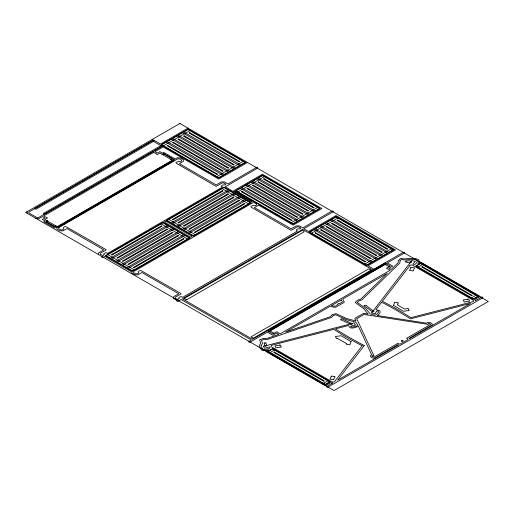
<?xml version="1.0" encoding="UTF-8"?>
<svg xmlns="http://www.w3.org/2000/svg" width="514" height="514" viewBox="0 0 514 514"><rect width="100%" height="100%" fill="white"/><g stroke="black" fill="none" stroke-linecap="round" stroke-linejoin="round"><path stroke-width="0.77" d="M98.592 254.571L98.592 252.824L103.764 249.836L66.968 228.595L63.055 230.85L60.035 230.85L56.848 229.013L56.848 227.824L55.679 227.143L54.413 227.875L43.786 221.74L45.052 221.007L42.36 219.459L44.891 217.994L42.495 216.612L38.833 218.726L35.646 218.232M405.674 261.883L405.951 261.215M405.951 261.106C414.734 259.769 412.504 264.684 405.694 262.005M264.093 342.999L265.95 342.844M265.944 342.966L266.772 345.826L265.622 346.288L265.051 346.076L264.106 343.121M187.995 128.134L160.471 144.023L152.375 139.352M163.144 146.008L190.225 130.37M216.516 176.822L243.597 161.184M247.478 162.475L218.746 179.058L163.137 146.959L154.939 151.694L157.335 153.076L159.867 151.617L162.552 153.172L163.818 152.44L174.445 158.575L173.186 159.308L173.873 159.706L177.118 157.837L180.298 157.837L183.325 159.578L183.325 161.415L179.412 163.677L216.208 184.918L221.386 181.93L224.406 181.93L227.908 183.954L256.293 167.564A0.855 0.495 0 0 1 257.495 167.564A0.855 0.495 0 0 1 257.495 168.258L225.273 186.865L251.59 202.06L252.393 201.597L233.671 190.79L262.403 174.201L321.886 208.543L293.153 225.132L258.6 205.176L254.385 207.611L291.181 228.858L296.36 225.871L299.373 225.871L302.836 227.869L331.819 211.17A0.855 0.495 0 0 1 333.021 211.17A0.855 0.495 0 0 1 333.021 211.864L303.793 228.736L308.509 231.461L336.034 215.572L395.517 249.913L367.992 265.802L373.935 269.233L403.162 252.361A0.855 0.495 0 0 1 404.37 252.361A0.855 0.495 0 0 1 404.37 253.055L387.248 262.943L392.735 266.111L389.027 268.25L391.193 269.497L398.209 262.693L398.254 260.624L400.509 258.433C406.664 259.968 412.819 256.544 418.775 259.756L419.161 261.954L417.811 263.701L420.606 262.089L480.089 296.43L474.64 299.578L474.904 299.842A3.495 2.017 0 0 1 475.36 300.664L481.387 297.182A0.855 0.495 0 0 1 482.595 297.182A0.855 0.495 0 0 1 482.595 297.876L328.099 387.074A0.855 0.495 0 0 1 326.891 387.074A0.855 0.495 0 0 1 326.891 386.38L332.725 383.014A3.495 2.017 0 0 1 331.305 382.744L330.849 382.596L325.401 385.738L265.918 351.396L268.764 349.758L265.738 350.535L261.928 350.31L259.191 346.751L259.339 345.472L260.649 343.185L259.641 339.773L263.38 338.495L266.959 338.469L278.749 334.415L276.583 333.168L272.876 335.314L267.383 332.14L250.17 342.08A0.855 0.495 0 0 1 248.994 342.099A0.855 0.495 0 0 1 248.911 341.418L251.372 339.998L181.243 299.508L178.268 301.223A0.855 0.495 0 0 1 177.067 301.223A0.855 0.495 0 0 1 177.067 300.529L173.559 298.505L173.559 296.764L178.737 293.777L141.941 272.529L138.028 274.791L135.009 274.791L131.822 272.947L131.822 272.022L104.798 256.422L103.295 257.289A0.855 0.495 0 0 1 102.093 257.289A0.855 0.495 0 0 1 102.093 256.589M237.552 192.075L264.633 176.437M290.924 222.89L318.005 207.251M311.182 233.446L338.263 217.807M364.554 264.26L391.636 248.622M268.886 331.62L386.342 263.804M269.799 352.688L274.861 349.764M417.779 267.254L422.836 264.331M323.171 383.502L328.228 380.578M471.152 298.069L476.208 295.145M389.149 266.792L385.159 264.485A0.855 0.495 0 0 1 384.697 264.414L269.94 330.669A0.855 0.495 0 0 1 270.068 330.932L274.058 333.239M221.836 188.407L248.917 204.045M168.463 219.221L195.545 234.859M160.843 223.622L187.925 239.254M107.471 254.436L134.552 270.068M26.869 211.813L27.724 213.651M104.085 254.501L103.282 255.426L102.479 255.426L100.294 254.16L100.294 253.235L106.012 250.074L106.032 249.611L66.312 226.828C65.574 225.864 62.053 227.599 63.787 229.038L62.348 229.867L60.742 229.867L58.557 228.601L58.557 227.676L177.825 158.82L179.431 158.82L181.622 160.079L181.622 161.01L180.183 161.839C179.328 160.786 174.394 162.463 176.347 163.298L215.841 186.241L216.619 186.216L222.093 182.913L223.699 182.913L225.884 184.179L225.081 185.104C224.059 184.063 219.073 186.081 222.543 187.045L107.452 253.498C106.848 251.603 102.537 253.685 104.085 254.501M179.058 298.435L178.255 299.36L177.452 299.36L175.268 298.101L175.268 297.169L180.986 294.014L181.024 293.565L141.286 270.762C140.585 269.811 136.987 271.514 138.761 272.979L137.322 273.808L135.715 273.808L133.524 272.542L133.524 271.617L252.798 202.754L254.404 202.754L256.589 204.019L256.589 204.945L255.156 205.773C254.295 204.707 249.309 206.422 251.32 207.238L290.815 230.176L291.592 230.156L297.066 226.854L298.673 226.854L300.857 228.113L300.054 229.045C299.071 227.953 294.04 230.047 297.516 230.985L182.425 297.433C181.789 295.537 177.458 297.657 179.058 298.435M341.238 318.988L340.551 319.689L351.165 324.418L352.463 323.916L341.964 318.802L341.245 318.969M399.95 260.9L399.905 262.969L361.785 299.977L358.676 300.986L357.243 302.367L365.608 308.496L370.183 313.945L375.034 315.146L376.813 314.388L378.471 312.242L378.298 311.278L377.013 310.944L375.4 313.039A0.842 0.488 0 0 1 375.034 313.694A0.842 0.488 0 0 1 373.903 313.482L372.566 313.142A0.842 0.488 0 0 1 371.538 312.795A0.842 0.488 0 0 1 372.13 312.204L411.348 261.247A0.842 0.488 0 0 1 411.714 260.592A0.842 0.488 0 0 1 412.845 260.804L414.181 261.144A0.842 0.488 0 0 1 415.209 261.485A0.842 0.488 0 0 1 414.618 262.082L413.005 264.177L414.297 264.511L415.646 263.933L417.304 261.787L417.072 260.469C411.952 257.752 406.67 261.073 401.37 259.519L399.95 260.9M364.098 305.791L372.573 311.953L374.012 311.561L365.827 305.194L364.105 305.753M351.158 341.669L350.015 344.174A0.694 0.398 0 0 1 349.758 344.721A0.694 0.398 0 0 1 348.813 344.566L347.265 344.329A0.694 0.398 0 0 1 346.32 344.194A0.694 0.398 0 0 1 346.558 343.648L337.402 338.36A0.694 0.398 0 0 1 336.452 338.495A0.694 0.398 0 0 1 336.214 337.949L335.796 337.055A0.694 0.398 0 0 1 335.533 336.509A0.694 0.398 0 0 1 336.477 336.362L341.09 335.745L351.158 341.669M393.416 305.316L403.451 311.253L408.097 310.642A0.694 0.398 0 0 0 409.041 310.495A0.694 0.398 0 0 0 408.778 309.948L408.36 309.055A0.694 0.398 0 0 0 408.122 308.509A0.694 0.398 0 0 0 407.178 308.651L404.666 309.036L397.341 304.808L398.016 303.363A0.694 0.398 0 0 0 398.254 302.81A0.694 0.398 0 0 0 397.309 302.675L395.761 302.438A0.694 0.398 0 0 0 394.816 302.283A0.694 0.398 0 0 0 394.559 302.83L393.416 305.316M372.04 356.106L373.967 357.134L397.752 343.403L398.652 343.545A1.073 0.617 0 0 0 399.436 344.059A1.073 0.617 0 0 0 400.477 343.898L407.608 339.78A1.073 0.617 0 0 0 407.139 338.745L406.683 338.263L430.642 324.366L429.055 323.351L428.213 323.807A0.687 0.398 0 0 1 427.982 324.353A0.687 0.398 0 0 1 427.031 324.218L364.021 314.478L356.703 318.699L373.582 355.078A0.687 0.398 0 0 1 373.819 355.63A0.687 0.398 0 0 1 372.868 355.765L372.04 356.086M186.023 299.482L186.775 299.694L303.838 232.02C305.123 231.57 302.007 230.034 301.609 230.715L184.295 298.416L186.023 299.482M252.67 337.961L253.421 338.167L370.485 270.499C371.75 269.998 368.512 268.539 368.262 269.169L250.954 336.876L252.67 337.961M261.138 345.678L261.035 346.564L263.162 349.327L265.436 349.462L269.163 348.505L270.158 347.727L269.587 346.982L265.956 347.914A0.842 0.488 0 0 1 264.928 348.254A0.842 0.488 0 0 1 264.331 347.657L263.74 346.892A0.842 0.488 0 0 1 263.374 346.237A0.842 0.488 0 0 1 264.504 346.025L352.765 323.383A0.842 0.488 0 0 1 353.799 323.036A0.842 0.488 0 0 1 354.39 323.634L354.981 324.405A0.842 0.488 0 0 1 355.347 325.054A0.842 0.488 0 0 1 354.217 325.266L350.593 326.197L351.165 326.943L352.829 327.039L356.555 326.088L357.866 325.06L355.784 322.259L346.352 319.618L335.732 314.786L333.335 315.615L331.588 317.408L267.486 339.413L263.907 339.446L261.517 340.268L262.442 343.403L261.138 345.678M331.247 376.627L330.348 378.574A0.687 0.398 0 0 0 330.116 379.12A0.687 0.398 0 0 0 331.061 379.255L332.609 379.486A0.687 0.398 0 0 0 333.547 379.64A0.687 0.398 0 0 0 333.811 379.094L334.71 377.154A0.687 0.398 0 0 0 334.942 376.608A0.687 0.398 0 0 0 333.991 376.473L332.455 376.242A0.687 0.398 0 0 0 331.517 376.087A0.687 0.398 0 0 0 331.247 376.627M410.77 267.91L409.864 269.85A0.687 0.398 0 0 0 409.639 270.403A0.687 0.398 0 0 0 410.583 270.531L412.119 270.762A0.687 0.398 0 0 0 413.057 270.917A0.687 0.398 0 0 0 413.327 270.377L414.226 268.43A0.687 0.398 0 0 0 414.457 267.884A0.687 0.398 0 0 0 413.513 267.749L411.971 267.518A0.687 0.398 0 0 0 411.027 267.364A0.687 0.398 0 0 0 410.77 267.91M381.594 302.219L375.837 309.698L379.865 310.726L380.174 312.499L378.124 315.159L377.257 315.525L426.697 323.177A2.262 1.304 0 0 1 430.398 322.741L431.715 323.505A2.082 1.201 0 0 1 431.715 325.208L409.015 338.315A2.801 1.619 0 0 1 409.44 338.72L470.503 303.466L410.442 318.873C401.036 312.84 391.61 307.256 381.594 302.219M409.876 265.577L382.39 301.288C392.208 306.293 401.588 311.645 410.763 317.671L472.61 301.802A1.786 1.034 0 0 0 473.433 300.337L412.414 265.108A1.786 1.034 0 0 0 409.876 265.577M362.184 345.716L334.698 381.427A1.786 1.034 0 0 1 332.16 381.896L271.141 346.667A1.786 1.034 0 0 1 271.964 345.202L333.811 329.339C342.986 335.359 352.366 340.711 362.184 345.716M364.272 345.53L337.589 380.206L398.646 344.952A2.801 1.619 0 0 1 397.939 344.708L375.239 357.815A2.082 1.201 0 0 1 372.29 357.815L370.973 357.05A2.262 1.304 0 0 1 371.718 354.917L358.476 326.371L353.227 328.054L350.162 327.874L348.376 325.555L335.424 328.876C344.714 335.057 354.339 340.326 364.272 345.53M332.018 314.934L330.277 316.727L285.566 332.076L329.879 306.492L335.558 307.359L344.329 302.296L342.825 299.019L387.145 273.435L360.558 299.244L357.442 300.253L355.18 302.444L363.854 308.805L368.056 314.08L363.514 313.379L354.801 318.41L356.022 321.025L346.879 318.603L335.88 313.604L332.018 314.934M179.9 123.463L25.7 212.488L334.1 390.537L488.3 301.512L179.9 123.463M152.96 140.296L34.727 208.562L35.935 209.256L154.168 140.99L152.96 140.296M152.395 140.752L28.797 212.109L29.279 213.143L36.565 217.351L38.357 217.628L161.955 146.272L152.395 140.752M188.137 129.168L161.055 144.8L218.604 178.024L245.686 162.392L188.137 129.168M165.977 142.237L161.672 144.717L218.746 177.671L223.05 175.19L165.977 142.237M171.477 139.056L167.178 141.543L224.252 174.49L228.55 172.01L171.477 139.056M176.983 135.882L172.685 138.362L229.758 171.316L234.056 168.83L176.983 135.882M182.489 132.702L178.191 135.188L235.264 168.136L239.563 165.656L182.489 132.702M187.995 129.522L183.697 132.008L240.764 164.955L245.069 162.475L187.995 129.522M161.537 145.244L43.298 213.509L44.506 214.203L162.739 145.944L161.537 145.244M153.731 152.388L43.696 215.919L46.446 217.506A0.855 0.495 0 0 1 47.301 217.994A0.855 0.495 0 0 1 46.446 218.489L44.769 219.459L46.607 220.519A0.855 0.495 0 0 1 47.461 221.007A0.855 0.495 0 0 1 46.607 221.502L46.196 221.74L54.413 226.488L54.831 226.244A0.855 0.495 0 0 1 55.679 225.755A0.855 0.495 0 0 1 56.534 226.244L57.574 226.847L172.672 160.4L171.625 159.796A0.855 0.495 0 0 1 170.776 159.308A0.855 0.495 0 0 1 171.625 158.813L172.036 158.575L163.818 153.827L163.407 154.065A0.855 0.495 0 0 1 162.552 154.56A0.855 0.495 0 0 1 161.698 154.065L159.867 153.011L158.19 153.975A0.855 0.495 0 0 1 157.335 154.47A0.855 0.495 0 0 1 156.481 153.975L153.731 152.388M167.673 145.333L167.044 145.7L217.049 174.574L217.685 174.207L167.673 145.333M173.179 142.16L172.55 142.526L222.556 171.393L223.185 171.027L173.179 142.16M178.686 138.979L178.05 139.345L228.062 168.219L228.691 167.853L178.686 138.979M184.185 135.799L183.556 136.165L233.568 165.039L234.198 164.673L184.185 135.799M189.692 132.625L189.062 132.991L239.068 161.859L239.704 161.492L189.692 132.625M47.204 220.859L45.817 221.669L54.542 226.706L55.936 225.903L47.204 220.859M163.69 153.609L162.302 154.412L171.027 159.449L172.415 158.646L163.69 153.609M172.755 160.015L56.9 226.899L58.108 227.593L173.957 160.709L172.755 160.015M162.932 222.414L105.383 255.638L132.464 271.276L190.013 238.053L162.932 222.414M223.924 187.205L166.375 220.429L193.457 236.061L251.005 202.837L223.924 187.205M163.073 222.774L106.006 255.721L110.304 258.208L167.378 225.254L163.073 222.774M165.791 221.206L164.281 222.08L190.598 237.275L192.107 236.401L165.791 221.206M224.065 187.559L166.992 220.512L171.297 222.992L228.37 190.045L224.065 187.559M161.377 225.871L111.371 254.745L112.001 255.111L162.013 226.237L161.377 225.871M222.369 190.655L172.357 219.529L172.993 219.896L222.999 191.022L222.369 190.655M168.579 225.954L111.506 258.902L115.811 261.382L172.877 228.434L168.579 225.954M229.572 190.739L172.498 223.686L176.803 226.173L233.87 193.219L229.572 190.739M166.883 229.051L116.877 257.919L117.507 258.285L167.519 229.411L166.883 229.051M227.875 193.836L177.863 222.71L178.499 223.076L228.505 194.202L227.875 193.836M262.545 175.235L235.463 190.867L293.012 224.091L320.093 208.459L262.545 175.235M240.385 188.304L236.08 190.79L293.153 223.738L297.458 221.258L240.385 188.304M245.885 185.124L241.586 187.61L298.66 220.557L302.958 218.077L245.885 185.124M251.391 181.95L247.093 184.43L304.166 217.383L308.464 214.897L251.391 181.95M256.897 178.769L252.599 181.256L309.672 214.203L313.97 211.723L256.897 178.769M262.403 175.589L258.105 178.075L315.172 211.023L319.477 208.543L262.403 175.589M174.085 229.128L117.012 262.082L121.31 264.562L178.384 231.615L174.085 229.128M235.078 193.913L178.005 226.867L182.303 229.347L239.376 196.399L235.078 193.913M242.081 191.401L241.451 191.767L291.457 220.641L292.093 220.275L242.081 191.401M247.587 188.227L246.958 188.593L296.963 217.461L297.593 217.094L247.587 188.227M253.094 185.046L252.458 185.413L302.47 214.287L303.099 213.92L253.094 185.046M258.6 181.866L257.964 182.232L307.976 211.106L308.606 210.74L258.6 181.866M264.1 178.692L263.47 179.058L313.476 207.926L314.112 207.56L264.1 178.692M172.389 232.225L122.377 261.099L123.013 261.465L173.019 232.591L172.389 232.225M233.375 197.016L183.369 225.89L183.999 226.25L234.011 197.382L233.375 197.016M179.592 232.309L122.518 265.256L126.817 267.743L183.89 234.789L179.592 232.309M240.584 197.093L183.511 230.047L187.809 232.527L244.882 199.58L240.584 197.093M177.895 235.406L127.883 264.28L128.519 264.639L178.525 235.772L177.895 235.406M238.881 200.19L188.876 229.064L189.505 229.43L239.518 200.556L238.881 200.19M185.098 235.489L128.025 268.436L132.323 270.917L189.396 237.969L185.098 235.489M246.084 200.274L189.017 233.221L193.315 235.708L250.389 202.754L246.084 200.274M183.402 238.586L133.389 267.453L134.025 267.82L184.031 238.946L183.395 238.586M244.388 203.371L194.382 232.244L195.012 232.611L245.017 203.737L244.388 203.371M302.592 229.437L182.438 298.801L252.58 339.298L372.734 269.934L302.592 229.437M336.175 216.606L309.094 232.238L366.643 265.462L393.724 249.83L336.175 216.606M314.015 229.674L309.711 232.155L366.784 265.108L371.082 262.622L314.015 229.674M319.515 226.494L315.217 228.981L372.29 261.928L376.589 259.448L319.515 226.494M325.021 223.32L320.723 225.8L377.796 258.748L382.095 256.268L325.021 223.32M330.528 220.14L326.229 222.62L383.296 255.574L387.601 253.087L330.528 220.14M336.034 216.959L331.729 219.446L388.802 252.393L393.107 249.913L336.034 216.959M315.712 232.771L315.082 233.138L365.088 262.012L365.717 261.645L315.712 232.771M321.218 229.591L320.582 229.957L370.594 258.831L371.224 258.465L321.218 229.591M326.724 226.417L326.088 226.783L376.1 255.651L376.73 255.291L326.724 226.417M332.224 223.237L331.594 223.603L381.6 252.477L382.236 252.111L332.224 223.237M337.73 220.056L337.1 220.422L387.106 249.296L387.742 248.93L337.73 220.056M385.159 263.123L267.704 330.932L272.876 333.92L275.851 332.198A0.855 0.495 0 0 1 276.808 331.774A0.855 0.495 0 0 1 277.541 332.327L280.13 333.824L390.165 270.293L387.575 268.803A0.855 0.495 0 0 1 386.618 268.379A0.855 0.495 0 0 1 387.35 267.826L390.332 266.104L385.159 263.123M341.418 299.848L331.318 305.682L335.038 306.248L338.077 304.494A0.906 0.527 0 0 1 338.077 303.755A0.906 0.527 0 0 1 339.362 303.755L342.408 301.994L341.418 299.848M272.773 348.563L267.71 351.48L325.259 384.703L330.316 381.786L272.773 348.563M420.748 263.129L415.691 266.046L473.233 299.27L478.296 296.353L420.748 263.129M272.632 348.916L268.327 351.396L325.401 384.35L329.699 381.87L272.632 348.916M420.606 263.483L416.308 265.963L473.381 298.917L477.679 296.43L420.606 263.483M274.328 352.013L273.699 352.379L323.704 381.253L324.334 380.887L274.328 352.013M422.309 266.58L421.673 266.946L471.685 295.82L472.315 295.454L422.309 266.58M467.669 299.289L464.309 299.81A0.687 0.398 0 0 0 463.371 299.964A0.687 0.398 0 0 0 463.634 300.504L464.033 301.39A0.687 0.398 0 0 0 464.264 301.943A0.687 0.398 0 0 0 465.215 301.808L468.582 301.288A0.687 0.398 0 0 0 469.52 301.133A0.687 0.398 0 0 0 469.256 300.594L468.852 299.701A0.687 0.398 0 0 0 468.62 299.154A0.687 0.398 0 0 0 467.669 299.289M279.359 345.196L275.999 345.716A0.687 0.398 0 0 0 275.054 345.871A0.687 0.398 0 0 0 275.318 346.41L275.722 347.303A0.687 0.398 0 0 0 275.954 347.849A0.687 0.398 0 0 0 276.905 347.715L280.271 347.194A0.687 0.398 0 0 0 281.203 347.04A0.687 0.398 0 0 0 280.94 346.5L280.541 345.614A0.687 0.398 0 0 0 280.31 345.067A0.687 0.398 0 0 0 279.359 345.196M401.826 341.264A0.893 0.514 0 0 0 403.169 340.814A0.893 0.514 0 0 0 401.826 340.364A0.893 0.514 0 0 0 401.826 341.264"/></g></svg>
